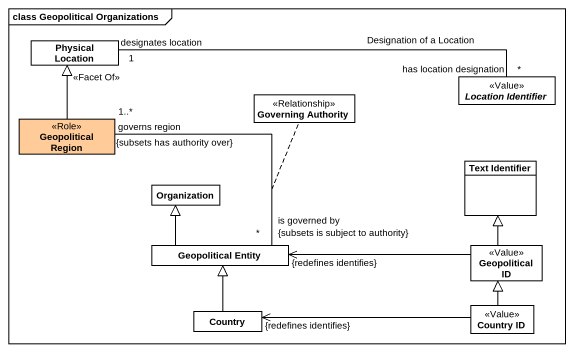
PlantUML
@startuml
mainframe class Geopolitical Organizations
hide circle
hide empty members
class "Physical Location" as Physical_Location
class "Governing Authority" as Governing_Authority <<Relationship>>
abstract class "Location Identifier" as Location_Identifier <<Value>>
class "Geopolitical Region" as Geopolitical_Region <<Role>> #FFCC99
class Organization
class "Text Identifier" as Text_Identifier
class "Geopolitical Entity" as Geopolitical_Entity
class "Geopolitical ID" as Geopolitical_ID <<Value>>
class Country
class "Country ID" as Country_ID <<Value>>
Location_Identifier "has location designation\n*" -left- "designates location\n1" Physical_Location : Designation of a Location
Geopolitical_Region -up-|> Physical_Location : <<Facet Of>>
Geopolitical_Entity "is governed by\n*\n{subsets is subject to authority}" -up- "governs region\n1..*\n{subsets has authority over}" Geopolitical_Region
(Geopolitical_Entity, Geopolitical_Region) .. Governing_Authority
Geopolitical_Entity -up-|> Organization
Geopolitical_ID -up-|> Text_Identifier
Geopolitical_ID -left-> "{redefines identifies}" Geopolitical_Entity
Country -up-|> Geopolitical_Entity
Country_ID -up-|> Geopolitical_ID
Country_ID -left-> "{redefines identifies}" Country
@enduml
